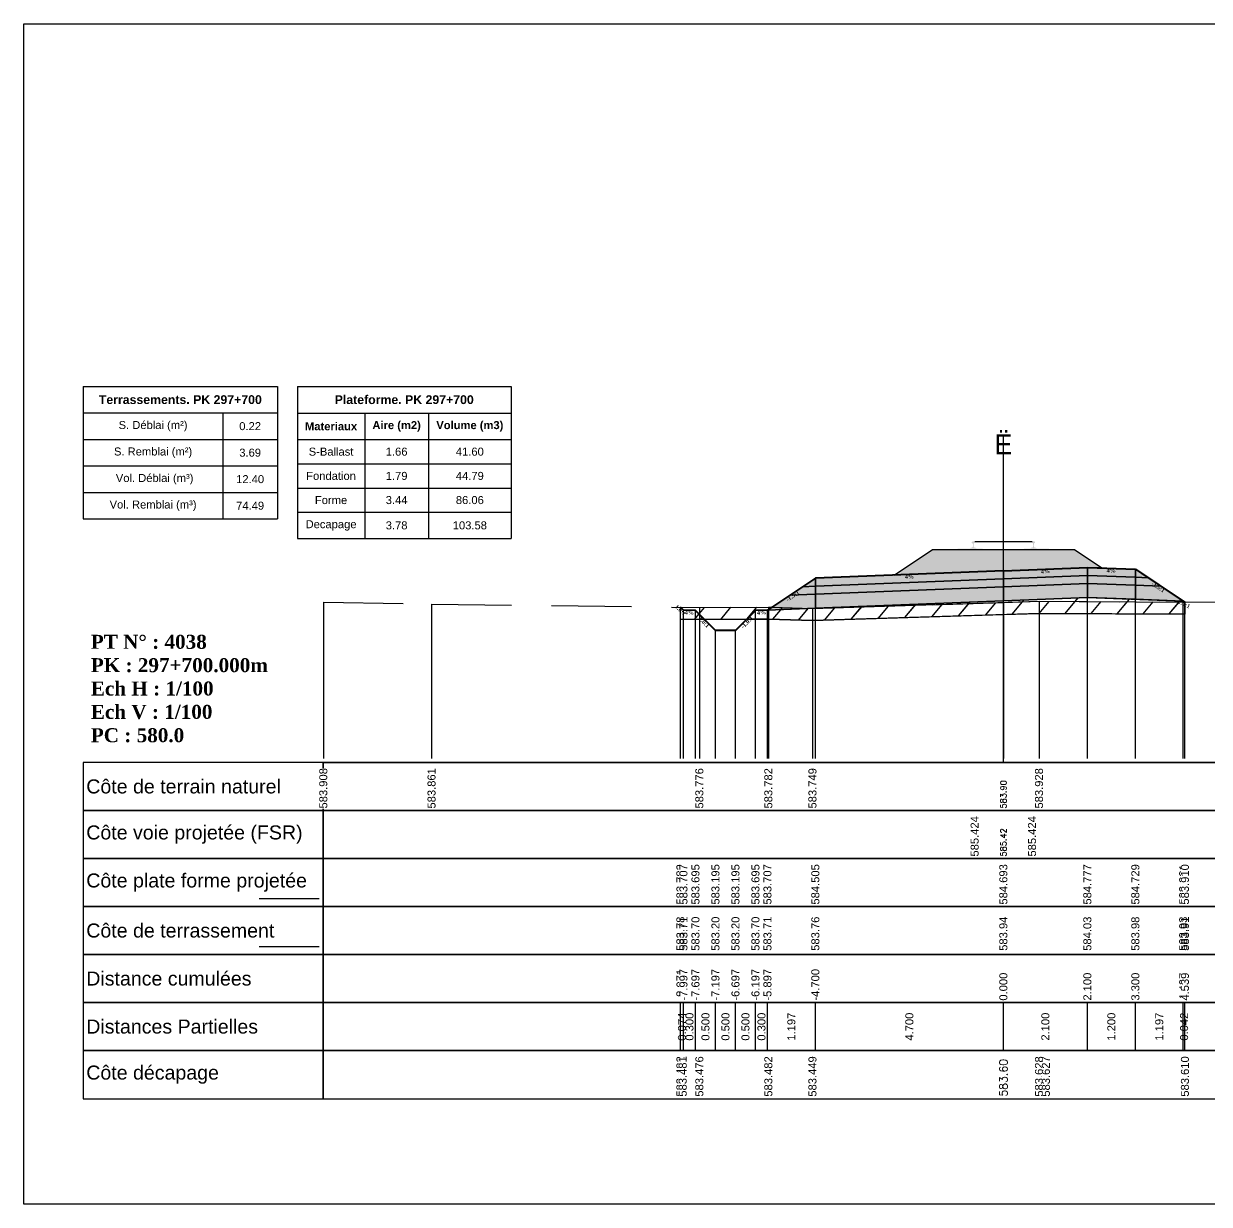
# Model space of a CAD drawing. Header units: millimetres. Extents: x 2762 to 3076, y 916 to 3305.
# Drawn here: x 3026.54 to 3056.18, y 3107.65 to 3137.15 of the extents above; entities that cross this region are included whole.
import ezdxf

# ---------------------------------------------------------------- set-up
doc = ezdxf.new("R2010")
doc.units = ezdxf.units.MM
doc.header["$LTSCALE"] = 2
doc.linetypes.add('CACHE', pattern=[9.525, 6.35, -3.175])
doc.linetypes.add('DASHED', pattern=[0.75, 0.5, -0.25])
for name, color, linetype in [('C-ANNO-TABL', 1, 'Continuous'), ('C-ANNO-TABL-TEXT', 150, 'Continuous'), ('C-ANNO-TABL-TITL', 150, 'Continuous'), ('C-ANNO-TABL-TTBL', 5, 'Continuous'), ('C-ROAD-CORR', 5, 'Continuous'), ('C-ROAD-SCTN', 7, 'Continuous')]:
    doc.layers.add(name, color=color, linetype=linetype)
doc.styles.add('ARIAL', font='arial.ttf')
doc.styles.add('C3D_Etiquette', font='romans.shx')
doc.styles.add('C3D_Profil_Travers', font='romans.shx')
doc.styles.get("Standard").update_dxf_attribs({"font": 'arial.ttf'})

msp = doc.modelspace()

# ---------------------------------------------------------------- hatches: boundary and pattern name
at = {"linetype": 'Continuous', "lineweight": -3}
msp.add_hatch(color=254, dxfattribs=at).paths.add_polyline_path([(3049.812, 3123.825), (3049.812, 3124.01), (3049.927, 3124.031), (3050.275, 3124.031), (3050.275, 3124.036), (3050.201, 3124.036), (3050.201, 3124.046), (3050.202, 3124.047), (3050.204, 3124.048), (3050.205, 3124.048), (3050.225, 3124.05), (3050.228, 3124.05), (3050.231, 3124.051), (3050.259, 3124.062), (3050.262, 3124.063), (3050.263, 3124.064), (3050.264, 3124.066), (3050.265, 3124.07), (3050.266, 3124.077), (3050.267, 3124.086), (3050.268, 3124.096), (3050.268, 3124.12), (3050.267, 3124.136), (3050.267, 3124.142), (3050.266, 3124.149), (3050.265, 3124.153), (3050.265, 3124.155), (3050.264, 3124.158), (3050.263, 3124.16), (3050.262, 3124.161), (3050.261, 3124.163), (3050.26, 3124.163), (3050.244, 3124.169), (3050.242, 3124.171), (3050.241, 3124.172), (3050.24, 3124.173), (3050.24, 3124.176), (3050.24, 3124.194), (3050.241, 3124.198), (3050.242, 3124.2), (3050.244, 3124.203), (3050.246, 3124.204), (3050.249, 3124.206), (3050.25, 3124.206), (3050.254, 3124.207), (3050.258, 3124.207), (3050.261, 3124.208), (3050.265, 3124.208), (3050.27, 3124.208), (3050.273, 3124.208), (3050.276, 3124.208), (3050.28, 3124.208), (3050.283, 3124.208), (3050.287, 3124.208), (3050.292, 3124.208), (3050.295, 3124.207), (3050.299, 3124.207), (3050.303, 3124.206), (3050.304, 3124.206), (3050.306, 3124.204), (3050.309, 3124.203), (3050.311, 3124.2), (3050.312, 3124.198), (3050.312, 3124.194), (3050.312, 3124.176), (3050.312, 3124.173), (3050.312, 3124.172), (3050.311, 3124.171), (3050.309, 3124.169), (3050.293, 3124.163), (3050.292, 3124.163), (3050.29, 3124.161), (3050.289, 3124.16), (3050.289, 3124.158), (3050.288, 3124.155), (3050.287, 3124.153), (3050.287, 3124.149), (3050.286, 3124.142), (3050.285, 3124.136), (3050.285, 3124.12), (3050.285, 3124.096), (3050.286, 3124.086), (3050.287, 3124.077), (3050.288, 3124.07), (3050.289, 3124.066), (3050.29, 3124.064), (3050.291, 3124.063), (3050.293, 3124.062), (3050.322, 3124.051), (3050.325, 3124.05), (3050.328, 3124.05), (3050.348, 3124.048), (3050.349, 3124.048), (3050.35, 3124.047), (3050.351, 3124.046), (3050.351, 3124.036), (3050.277, 3124.036), (3050.277, 3124.031), (3050.481, 3124.031), (3050.613, 3124), (3051.447, 3124), (3051.578, 3124.031), (3051.782, 3124.031), (3051.782, 3124.036), (3051.708, 3124.036), (3051.708, 3124.046), (3051.709, 3124.047), (3051.711, 3124.048), (3051.712, 3124.048), (3051.732, 3124.05), (3051.735, 3124.05), (3051.738, 3124.051), (3051.766, 3124.062), (3051.769, 3124.063), (3051.77, 3124.064), (3051.771, 3124.066), (3051.772, 3124.07), (3051.773, 3124.077), (3051.774, 3124.086), (3051.775, 3124.096), (3051.775, 3124.12), (3051.774, 3124.136), (3051.774, 3124.142), (3051.773, 3124.149), (3051.772, 3124.153), (3051.772, 3124.155), (3051.771, 3124.158), (3051.77, 3124.16), (3051.769, 3124.161), (3051.768, 3124.163), (3051.767, 3124.163), (3051.751, 3124.169), (3051.749, 3124.171), (3051.748, 3124.172), (3051.747, 3124.173), (3051.747, 3124.176), (3051.747, 3124.194), (3051.748, 3124.198), (3051.749, 3124.2), (3051.751, 3124.203), (3051.753, 3124.204), (3051.756, 3124.206), (3051.757, 3124.206), (3051.761, 3124.207), (3051.765, 3124.207), (3051.768, 3124.208), (3051.772, 3124.208), (3051.777, 3124.208), (3051.78, 3124.208), (3051.783, 3124.208), (3051.787, 3124.208), (3051.79, 3124.208), (3051.794, 3124.208), (3051.799, 3124.208), (3051.802, 3124.207), (3051.806, 3124.207), (3051.81, 3124.206), (3051.811, 3124.206), (3051.813, 3124.204), (3051.816, 3124.203), (3051.818, 3124.2), (3051.819, 3124.198), (3051.819, 3124.194), (3051.819, 3124.176), (3051.819, 3124.173), (3051.819, 3124.172), (3051.818, 3124.171), (3051.816, 3124.169), (3051.8, 3124.163), (3051.799, 3124.163), (3051.797, 3124.161), (3051.796, 3124.16), (3051.796, 3124.158), (3051.795, 3124.155), (3051.794, 3124.153), (3051.794, 3124.149), (3051.793, 3124.142), (3051.792, 3124.136), (3051.792, 3124.12), (3051.792, 3124.096), (3051.793, 3124.086), (3051.794, 3124.077), (3051.795, 3124.07), (3051.796, 3124.066), (3051.797, 3124.064), (3051.798, 3124.063), (3051.8, 3124.062), (3051.829, 3124.051), (3051.832, 3124.05), (3051.835, 3124.05), (3051.855, 3124.048), (3051.856, 3124.048), (3051.857, 3124.047), (3051.858, 3124.046), (3051.858, 3124.036), (3051.784, 3124.036), (3051.784, 3124.031), (3052.132, 3124.031), (3052.247, 3124.01), (3052.247, 3123.825)])
h = msp.add_hatch(dxfattribs=at)
h.set_pattern_fill('GRAVEL', color=252, scale=0.009, style=0)
h.set_pattern_definition([(228.0128, (3048.461781, 3123.596353), (-1.8288, -2.0574), [0.030755, -3.0447435]), (184.96974, (3048.441207, 3123.573493), (2.743199999, 0.228600013), [0.0527764, -5.2248644]), (132.51045, (3048.388629, 3123.568921), (2.286, -2.5146), [0.0372133, -3.684125]), (267.2737, (3048.299475, 3123.511771), (0.2286, 4.572), [0.0480604, -4.7579794]), (292.83365, (3048.297189, 3123.463765), (-1.143, 2.7432), [0.047127, -4.6655827]), (357.2737, (3048.315477, 3123.420331), (-4.572, 0.2286), [0.0480604, -4.7579794]), (37.69424, (3048.363483, 3123.418045), (-2.9718, -2.286), [0.0635574, -6.2921804]), (72.25533, (3048.413775, 3123.456907), (1.6002, 5.0292), [0.0600048, -5.940473]), (121.42957, (3048.432063, 3123.514057), (-1.8288, 2.9718), [0.048223, -4.774099]), (175.23636, (3048.406917, 3123.555205), (2.5146, -0.2286), [0.055054, -2.697654]), (222.39744, (3048.352053, 3123.559777), (-2.7432, -2.5146), [0.071197, -7.0485095]), (138.81407, (3048.52579, 3123.509485), (-1.6002, 1.3716), [0.0243004, -2.405751]), (171.46923, (3048.507501, 3123.525487), (2.9718, -0.4572), [0.0462314, -4.5769175]), (225, (3048.46178, 3123.53235), (-3e-17, -0.2286), [0.032329, -0.29096]), (203.1986, (3048.44578, 3123.559777), (1.143, 0.4572), [0.01741, -1.723556]), (291.8014, (3048.429777, 3123.55292), (-0.2286, 0.6858), [0.024621, -1.206428]), (30.9638, (3048.43892, 3123.53006), (0.6858, 0.4572), [0.039989, -1.292967]), (161.565, (3048.47321, 3123.55063), (0.4572, -0.2286), [0.028916, -0.693981]), (16.38954, (3048.297189, 3123.552919), (2.286, 0.6858), [0.040508, -4.0102944]), (70.34618, (3048.336051, 3123.56435), (-0.9144, -2.5146), [0.033984, -3.3643994]), (293.1986, (3048.47321, 3123.596353), (-0.4572, 1.143), [0.034819, -1.7061465]), (343.61046, (3048.486927, 3123.564349), (-2.286, 0.6858), [0.040508, -4.0102944]), (339.44395, (3048.29719, 3123.411187), (-1.143, 0.4572), [0.039063, -1.914096]), (294.77514, (3048.333765, 3123.397471), (-1.143, 2.5146), [0.0327305, -3.2403234]), (66.8014, (3048.475497, 3123.367753), (0.4572, 1.143), [0.034819, -1.7061465]), (17.35402, (3048.489213, 3123.399757), (-2.9718, -0.9144), [0.0383204, -3.793714]), (69.44395, (3048.363483, 3123.367753), (-0.4572, -1.143), [0.0195316, -1.933628]), (101.3099, (3048.46178, 3123.367753), (-0.2286, 0.9144), [0.011656, -1.1539795]), (165.9638, (3048.459495, 3123.379183), (0.6858, -0.2286), [0.047127, -0.895415]), (186.009, (3048.413775, 3123.390613), (2.286, 0.2286), [0.043674, -4.323723]), (303.69, (3048.43892, 3123.509485), (-0.2286, 0.4572), [0.032969, -0.79126]), (353.15723, (3048.457209, 3123.482053), (3.8862, -0.4572), [0.05756, -5.698441]), (60.9454, (3048.51436, 3123.475195), (-0.9144, -1.6002), [0.023536, -2.330045]), (90, (3048.5258, 3123.49577), (-0.2286, 0.2286), [0.013716, -0.214884]), (120.25644, (3048.409203, 3123.397471), (0.9144, -1.6002), [0.031758, -3.1440547]), (48.0128, (3048.393201, 3123.424903), (1.8288, 2.0574), [0.06151, -3.0139886]), (0, (3048.43435, 3123.47062), (0.2286, 0.2286), [0.059436, -0.169164]), (325.30485, (3048.493785, 3123.470623), (2.286, -1.6002), [0.036145, -3.5783385]), (254.0546, (3048.523503, 3123.45005), (-0.2286, -0.9144), [0.033285, -1.6309485]), (207.64598, (3048.514359, 3123.418045), (-4.3434, -2.286), [0.054193, -5.365122]), (175.42608, (3048.466353, 3123.392899), (-2.9718, 0.2286), [0.0573327, -5.675926])])
h.paths.add_polyline_path([(3048.297, 3123.368), (3049.255, 3124.006), (3052.805, 3124.006), (3053.494, 3123.546), (3053.13, 3123.561)])
h = msp.add_hatch(color=11, dxfattribs=at)
h.paths.add_polyline_path([(3054.33, 3123.313), (3054.33, 3123.513), (3054.649, 3123.3)])
h.paths.add_polyline_path([(3053.13, 3123.361), (3053.13, 3123.561), (3054.33, 3123.513), (3054.33, 3123.313)])
h.paths.add_polyline_path([(3051.03, 3123.277), (3051.03, 3123.477), (3053.13, 3123.561), (3053.13, 3123.361)])
h.paths.add_polyline_path([(3046.33, 3123.089), (3046.33, 3123.289), (3051.03, 3123.477), (3051.03, 3123.277)])
h.paths.add_polyline_path([(3046.01, 3123.076), (3046.33, 3123.289), (3046.33, 3123.089)])
h = msp.add_hatch(color=83, dxfattribs=at)
h.paths.add_polyline_path([(3054.33, 3122.763), (3054.33, 3123.113), (3054.968, 3123.088), (3055.526, 3122.715)])
h.paths.add_polyline_path([(3053.13, 3122.811), (3053.13, 3123.161), (3054.33, 3123.113), (3054.33, 3122.763)])
h.paths.add_polyline_path([(3051.03, 3122.727), (3051.03, 3123.077), (3053.13, 3123.161), (3053.13, 3122.811)])
h.paths.add_polyline_path([(3046.33, 3122.539), (3046.33, 3122.889), (3051.03, 3123.077), (3051.03, 3122.727)])
h.paths.add_polyline_path([(3045.133, 3122.491), (3045.691, 3122.864), (3046.33, 3122.889), (3046.33, 3122.539)])
h = msp.add_hatch(color=30, dxfattribs=at)
h.paths.add_polyline_path([(3054.33, 3123.113), (3054.33, 3123.313), (3054.649, 3123.3), (3054.968, 3123.088)])
h.paths.add_polyline_path([(3053.13, 3123.161), (3053.13, 3123.361), (3054.33, 3123.313), (3054.33, 3123.113)])
h.paths.add_polyline_path([(3051.03, 3123.077), (3051.03, 3123.277), (3053.13, 3123.361), (3053.13, 3123.161)])
h.paths.add_polyline_path([(3046.33, 3122.889), (3046.33, 3123.089), (3051.03, 3123.277), (3051.03, 3123.077)])
h.paths.add_polyline_path([(3045.691, 3122.864), (3046.01, 3123.076), (3046.33, 3123.089), (3046.33, 3122.889)])
h = msp.add_hatch(dxfattribs=at)
h.set_pattern_fill('_U', color=3, angle=50, style=0, pattern_type=0)
h.set_pattern_definition([(50, (3044.6174, 3122.2637), (-0.76604, 0.64279), [])])
h.paths.add_polyline_path([(3044.617, 3122.264), (3044.833, 3122.479), (3053.13, 3122.811), (3055.526, 3122.715), (3055.569, 3122.694), (3055.569, 3122.394), (3051.921, 3122.412), (3046.258, 3122.233), (3045.155, 3122.266)])
h.paths.add_polyline_path([(3042.958, 3122.266), (3042.958, 3122.566), (3043.033, 3122.491), (3043.333, 3122.479), (3043.552, 3122.26), (3043.43, 3122.259)])
h = msp.add_hatch(dxfattribs=at)
h.set_pattern_fill('_U', color=150, scale=0.5, angle=50, style=0, pattern_type=0)
h.set_pattern_definition([(50, (3044.61736, 3122.2637), (-0.383022, 0.321394), [])])
h.paths.add_polyline_path([(3044.617, 3122.264), (3044.833, 3122.479), (3045.133, 3122.491), (3045.241, 3122.563), (3046.258, 3122.533), (3051.921, 3122.712), (3055.569, 3122.694), (3055.569, 3122.394), (3051.921, 3122.412), (3046.258, 3122.233), (3045.155, 3122.266)])
h.paths.add_polyline_path([(3042.958, 3122.566), (3043.43, 3122.559), (3045.155, 3122.566), (3045.241, 3122.563), (3045.133, 3122.491), (3044.833, 3122.479), (3044.617, 3122.264), (3043.552, 3122.26), (3043.333, 3122.479), (3043.033, 3122.491)])
h.paths.add_polyline_path([(3042.958, 3122.266), (3042.958, 3122.566), (3043.033, 3122.491), (3043.333, 3122.479), (3043.552, 3122.26), (3043.43, 3122.259)])

# ---------------------------------------------------------------- linework, layer by layer
at = {"color": 7, "linetype": 'Continuous', "lineweight": -3}
for p, q in [((3051.03, 3118.684), (3051.03, 3126.884)), ((3034.029, 3118.684), (3068.031, 3118.684)), ((3042.958, 3111.484), (3042.958, 3112.684)), ((3043.033, 3111.484), (3043.033, 3112.684)), ((3043.033, 3111.484), (3043.033, 3112.684)), ((3043.333, 3111.484), (3043.333, 3112.684)), ((3043.333, 3111.484), (3043.333, 3112.684)), ((3043.833, 3111.484), (3043.833, 3112.684)), ((3043.833, 3111.484), (3043.833, 3112.684)), ((3044.333, 3111.484), (3044.333, 3112.684)), ((3044.333, 3111.484), (3044.333, 3112.684)), ((3044.833, 3111.484), (3044.833, 3112.684)), ((3044.833, 3111.484), (3044.833, 3112.684)), ((3045.133, 3111.484), (3045.133, 3112.684)), ((3045.133, 3111.484), (3045.133, 3112.684)), ((3046.33, 3111.484), (3046.33, 3112.684)), ((3046.33, 3111.484), (3046.33, 3112.684)), ((3051.03, 3111.484), (3051.03, 3112.684)), ((3051.03, 3111.484), (3051.03, 3112.684)), ((3053.13, 3111.484), (3053.13, 3112.684)), ((3053.13, 3111.484), (3053.13, 3112.684)), ((3054.33, 3111.484), (3054.33, 3112.684)), ((3054.33, 3111.484), (3054.33, 3112.684)), ((3055.526, 3111.484), (3055.526, 3112.684)), ((3055.526, 3111.484), (3055.526, 3112.684)), ((3055.569, 3111.484), (3055.569, 3112.684))]:
    msp.add_line(p, q, dxfattribs=at)
at = {"color": 251, "linetype": 'Continuous', "lineweight": -3}
for p, q in [((3048.297, 3123.368), (3049.255, 3124.006)), ((3049.255, 3124.006), (3052.805, 3124.006)), ((3052.805, 3124.006), (3053.494, 3123.546)), ((3046.33, 3123.289), (3051.03, 3123.477)), ((3053.13, 3123.561), (3048.297, 3123.368)), ((3051.03, 3123.477), (3053.13, 3123.561)), ((3051.03, 3123.277), (3051.03, 3123.477)), ((3051.03, 3123.477), (3051.03, 3123.277)), ((3053.494, 3123.546), (3053.13, 3123.561)), ((3053.13, 3123.361), (3053.13, 3123.561)), ((3053.13, 3123.561), (3054.33, 3123.513)), ((3053.13, 3123.561), (3053.13, 3123.361)), ((3054.33, 3123.313), (3054.33, 3123.513)), ((3054.33, 3123.513), (3054.649, 3123.3)), ((3054.33, 3123.513), (3054.33, 3123.313)), ((3046.01, 3123.076), (3046.33, 3123.289)), ((3046.33, 3123.089), (3046.33, 3123.289)), ((3046.33, 3123.289), (3046.33, 3123.089)), ((3051.03, 3123.277), (3046.33, 3123.089)), ((3053.13, 3123.361), (3051.03, 3123.277)), ((3054.33, 3123.313), (3053.13, 3123.361)), ((3054.649, 3123.3), (3054.33, 3123.313)), ((3046.33, 3123.089), (3046.01, 3123.076))]:
    msp.add_line(p, q, dxfattribs=at)
at = {"color": 53, "linetype": 'Continuous', "lineweight": -3}
for p, q in [((3046.33, 3123.089), (3051.03, 3123.277)), ((3051.03, 3123.277), (3053.13, 3123.361)), ((3051.03, 3123.077), (3051.03, 3123.277)), ((3051.03, 3123.277), (3051.03, 3123.077)), ((3053.13, 3123.161), (3051.03, 3123.077)), ((3051.03, 3123.077), (3053.13, 3123.161)), ((3053.13, 3123.161), (3053.13, 3123.361)), ((3053.13, 3123.361), (3054.33, 3123.313)), ((3053.13, 3123.361), (3053.13, 3123.161)), ((3054.33, 3123.113), (3053.13, 3123.161)), ((3053.13, 3122.811), (3053.13, 3123.161)), ((3053.13, 3123.161), (3054.33, 3123.113)), ((3053.13, 3123.161), (3053.13, 3122.811)), ((3054.33, 3123.113), (3054.33, 3123.313)), ((3054.33, 3123.313), (3054.649, 3123.3)), ((3054.33, 3123.313), (3054.33, 3123.113)), ((3054.649, 3123.3), (3054.968, 3123.088)), ((3045.133, 3122.491), (3045.691, 3122.864)), ((3045.691, 3122.864), (3046.01, 3123.076)), ((3046.33, 3122.889), (3045.691, 3122.864)), ((3045.691, 3122.864), (3046.33, 3122.889)), ((3046.01, 3123.076), (3046.33, 3123.089)), ((3046.33, 3122.889), (3046.33, 3123.089)), ((3046.33, 3123.089), (3046.33, 3122.889)), ((3051.03, 3123.077), (3046.33, 3122.889)), ((3046.33, 3122.889), (3051.03, 3123.077)), ((3046.33, 3122.539), (3046.33, 3122.889)), ((3046.33, 3122.889), (3046.33, 3122.539)), ((3051.03, 3122.727), (3051.03, 3123.077)), ((3051.03, 3123.077), (3051.03, 3122.727)), ((3054.968, 3123.088), (3054.33, 3123.113)), ((3054.33, 3122.763), (3054.33, 3123.113)), ((3054.33, 3123.113), (3054.968, 3123.088)), ((3054.33, 3123.113), (3054.33, 3122.763)), ((3054.968, 3123.088), (3055.526, 3122.715)), ((3051.03, 3122.727), (3046.33, 3122.539)), ((3053.13, 3122.811), (3051.03, 3122.727)), ((3054.33, 3122.763), (3053.13, 3122.811)), ((3055.526, 3122.715), (3054.33, 3122.763)), ((3046.33, 3122.539), (3045.133, 3122.491))]:
    msp.add_line(p, q, dxfattribs=at)
at = {"color": 105, "linetype": 'DASHED', "lineweight": -3, "ltscale": 2}
for p, q in [((3034.03, 3122.692), (3036.736, 3122.645)), ((3036.736, 3122.645), (3043.43, 3122.559)), ((3043.43, 3122.559), (3045.155, 3122.566)), ((3045.155, 3122.566), (3046.258, 3122.533)), ((3046.258, 3122.533), (3051.03, 3122.684)), ((3051.03, 3122.684), (3051.921, 3122.712)), ((3051.921, 3122.712), (3068.03, 3122.632))]:
    msp.add_line(p, q, dxfattribs=at)
at = {"color": 98, "linetype": 'CACHE', "lineweight": -3}
for p, q in [((3034.03, 3122.692), (3034.03, 3118.784)), ((3036.736, 3122.645), (3036.736, 3118.784)), ((3045.155, 3122.566), (3045.155, 3118.784)), ((3051.03, 3122.684), (3051.03, 3118.784)), ((3051.921, 3122.712), (3051.921, 3118.784)), ((3043.43, 3122.559), (3043.43, 3118.784)), ((3046.258, 3122.533), (3046.258, 3118.784))]:
    msp.add_line(p, q, dxfattribs=at)
at = {"color": 253, "linetype": 'Continuous', "lineweight": -3}
for p, q in [((3042.958, 3122.566), (3043.43, 3122.559)), ((3043.033, 3122.491), (3042.958, 3122.566)), ((3042.958, 3122.266), (3042.958, 3122.566)), ((3042.958, 3122.566), (3043.033, 3122.491)), ((3042.958, 3122.266), (3042.958, 3122.566)), ((3042.958, 3122.566), (3043.033, 3122.491)), ((3043.43, 3122.559), (3045.155, 3122.566)), ((3044.833, 3122.479), (3053.13, 3122.811)), ((3045.133, 3122.491), (3045.241, 3122.563)), ((3045.241, 3122.563), (3045.133, 3122.491)), ((3045.155, 3122.566), (3045.241, 3122.563)), ((3045.241, 3122.563), (3046.258, 3122.533)), ((3046.258, 3122.533), (3051.921, 3122.712)), ((3051.921, 3122.712), (3055.569, 3122.694)), ((3053.13, 3122.811), (3055.526, 3122.715)), ((3055.526, 3122.715), (3055.569, 3122.694)), ((3055.569, 3122.694), (3055.569, 3122.394)), ((3055.569, 3122.694), (3055.569, 3122.394)), ((3043.43, 3122.259), (3042.958, 3122.266)), ((3043.43, 3122.259), (3042.958, 3122.266)), ((3043.333, 3122.479), (3043.033, 3122.491)), ((3043.033, 3122.491), (3043.333, 3122.479)), ((3043.033, 3122.491), (3043.333, 3122.479)), ((3043.552, 3122.26), (3043.333, 3122.479)), ((3043.333, 3122.479), (3043.552, 3122.26)), ((3043.333, 3122.479), (3043.552, 3122.26)), ((3044.617, 3122.264), (3043.552, 3122.26)), ((3043.552, 3122.26), (3044.617, 3122.264)), ((3044.617, 3122.264), (3044.333, 3121.979)), ((3044.617, 3122.264), (3044.833, 3122.479)), ((3044.833, 3122.479), (3044.617, 3122.264)), ((3044.617, 3122.264), (3044.833, 3122.479)), ((3045.155, 3122.266), (3044.617, 3122.264)), ((3045.155, 3122.266), (3044.617, 3122.264)), ((3044.833, 3122.479), (3045.133, 3122.491)), ((3045.133, 3122.491), (3044.833, 3122.479)), ((3046.258, 3122.233), (3045.155, 3122.266)), ((3046.258, 3122.233), (3045.155, 3122.266)), ((3051.921, 3122.412), (3046.258, 3122.233)), ((3051.921, 3122.412), (3046.258, 3122.233)), ((3055.569, 3122.394), (3051.921, 3122.412)), ((3055.569, 3122.394), (3051.921, 3122.412)), ((3043.552, 3122.26), (3043.43, 3122.259)), ((3043.552, 3122.26), (3043.43, 3122.259)), ((3043.833, 3121.979), (3043.552, 3122.26)), ((3044.333, 3121.979), (3043.833, 3121.979))]:
    msp.add_line(p, q, dxfattribs=at)
at = {"color": 8, "linetype": 'CACHE', "lineweight": -3}
for p, q in [((3042.958, 3118.784), (3042.958, 3122.566)), ((3051.03, 3118.784), (3051.03, 3122.727)), ((3051.03, 3118.784), (3051.03, 3122.727)), ((3053.13, 3118.784), (3053.13, 3122.811)), ((3054.33, 3118.784), (3054.33, 3122.763)), ((3055.526, 3118.784), (3055.526, 3122.715)), ((3055.569, 3118.784), (3055.569, 3122.694)), ((3043.033, 3118.784), (3043.033, 3122.491)), ((3043.333, 3118.784), (3043.333, 3122.479)), ((3044.833, 3118.784), (3044.833, 3122.479)), ((3045.133, 3118.784), (3045.133, 3122.491)), ((3046.33, 3118.784), (3046.33, 3122.539)), ((3043.833, 3118.784), (3043.833, 3121.979)), ((3044.333, 3118.784), (3044.333, 3121.979))]:
    msp.add_line(p, q, dxfattribs=at)
at = {"color": 6, "linetype": 'Continuous', "lineweight": -3}
for p, q in [((3042.958, 3122.266), (3043.014, 3122.265)), ((3043.014, 3122.265), (3043.43, 3122.259)), ((3043.43, 3122.259), (3045.155, 3122.266)), ((3045.155, 3122.266), (3046.258, 3122.233)), ((3046.258, 3122.233), (3051.03, 3122.384)), ((3051.03, 3122.384), (3051.921, 3122.412)), ((3051.921, 3122.412), (3052.094, 3122.411)), ((3052.094, 3122.411), (3055.569, 3122.394))]:
    msp.add_line(p, q, dxfattribs=at)
at = {"color": 154, "linetype": 'Continuous', "lineweight": -3}
msp.add_line((3032.429, 3115.284), (3033.929, 3115.284), dxfattribs=at)
at = {"color": 1, "linetype": 'Continuous', "lineweight": -3}
msp.add_line((3032.429, 3114.084), (3033.929, 3114.084), dxfattribs=at)
at = {"color": 7, "linetype": 'Continuous', "lineweight": -3}
for points in [[(3034.029, 3117.484), (3034.029, 3118.684), (3028.029, 3118.684), (3028.029, 3117.484)], [(3034.029, 3117.484), (3068.031, 3117.484), (3068.031, 3118.684), (3034.029, 3118.684)], [(3034.029, 3116.284), (3034.029, 3117.484), (3028.029, 3117.484), (3028.029, 3116.284)], [(3034.029, 3116.284), (3068.031, 3116.284), (3068.031, 3117.484), (3034.029, 3117.484)], [(3034.029, 3115.084), (3034.029, 3116.284), (3028.029, 3116.284), (3028.029, 3115.084)], [(3034.029, 3115.084), (3068.031, 3115.084), (3068.031, 3116.284), (3034.029, 3116.284)], [(3034.029, 3113.884), (3034.029, 3115.084), (3028.029, 3115.084), (3028.029, 3113.884)], [(3034.029, 3113.884), (3068.031, 3113.884), (3068.031, 3115.084), (3034.029, 3115.084)], [(3034.029, 3112.684), (3034.029, 3113.884), (3028.029, 3113.884), (3028.029, 3112.684)], [(3034.029, 3112.684), (3068.031, 3112.684), (3068.031, 3113.884), (3034.029, 3113.884)], [(3034.029, 3111.484), (3034.029, 3112.684), (3028.029, 3112.684), (3028.029, 3111.484)], [(3034.029, 3111.484), (3068.031, 3111.484), (3068.031, 3112.684), (3034.029, 3112.684)], [(3034.029, 3110.284), (3034.029, 3111.484), (3028.029, 3111.484), (3028.029, 3110.284)], [(3034.029, 3110.284), (3068.031, 3110.284), (3068.031, 3111.484), (3034.029, 3111.484)]]:
    msp.add_3dface(points, dxfattribs=at)
at = {"layer": 'C-ANNO-TABL', "color": 7, "linetype": 'Continuous', "lineweight": -3}
for p, q in [((3028.029, 3127.419), (3031.519, 3127.419)), ((3031.519, 3127.419), (3032.882, 3127.419)), ((3031.519, 3127.419), (3031.519, 3126.757)), ((3033.382, 3127.416), (3035.064, 3127.416)), ((3035.064, 3127.416), (3036.66, 3127.416)), ((3035.064, 3127.416), (3035.064, 3126.754)), ((3036.66, 3127.416), (3038.723, 3127.416)), ((3036.66, 3127.416), (3036.66, 3126.754)), ((3028.029, 3126.757), (3031.519, 3126.757)), ((3031.519, 3126.757), (3032.882, 3126.757)), ((3031.519, 3126.757), (3031.519, 3126.095)), ((3033.382, 3126.754), (3035.064, 3126.754)), ((3035.064, 3126.754), (3036.66, 3126.754)), ((3035.064, 3126.754), (3035.064, 3126.147)), ((3036.66, 3126.754), (3038.723, 3126.754)), ((3036.66, 3126.754), (3036.66, 3126.147)), ((3033.382, 3126.147), (3035.064, 3126.147)), ((3035.064, 3126.147), (3036.66, 3126.147)), ((3035.064, 3126.147), (3035.064, 3125.543)), ((3036.66, 3126.147), (3038.723, 3126.147)), ((3036.66, 3126.147), (3036.66, 3125.543)), ((3028.029, 3126.095), (3031.519, 3126.095)), ((3031.519, 3126.095), (3032.882, 3126.095)), ((3031.519, 3126.095), (3031.519, 3125.432)), ((3033.382, 3125.543), (3035.064, 3125.543)), ((3035.064, 3125.543), (3036.66, 3125.543)), ((3035.064, 3125.543), (3035.064, 3124.939)), ((3036.66, 3125.543), (3038.723, 3125.543)), ((3036.66, 3125.543), (3036.66, 3124.939)), ((3028.029, 3125.432), (3031.519, 3125.432)), ((3031.519, 3125.432), (3032.882, 3125.432)), ((3031.519, 3125.432), (3031.519, 3124.77)), ((3033.382, 3124.939), (3035.064, 3124.939)), ((3035.064, 3124.939), (3036.66, 3124.939)), ((3035.064, 3124.939), (3035.064, 3124.28)), ((3036.66, 3124.939), (3038.723, 3124.939)), ((3036.66, 3124.939), (3036.66, 3124.28))]:
    msp.add_line(p, q, dxfattribs=at)
at = {"layer": 'C-ANNO-TABL-TTBL', "color": 7, "linetype": 'Continuous', "lineweight": -3}
for p, q in [((3028.029, 3128.084), (3032.882, 3128.084)), ((3028.029, 3128.084), (3028.029, 3127.419)), ((3032.882, 3128.084), (3032.882, 3127.419)), ((3033.382, 3128.084), (3038.723, 3128.084)), ((3033.382, 3128.084), (3033.382, 3127.416)), ((3038.723, 3128.084), (3038.723, 3127.416)), ((3028.029, 3127.419), (3028.029, 3126.757)), ((3032.882, 3127.419), (3032.882, 3126.757)), ((3033.382, 3127.416), (3033.382, 3126.754)), ((3038.723, 3127.416), (3038.723, 3126.754)), ((3028.029, 3126.757), (3028.029, 3126.095)), ((3032.882, 3126.757), (3032.882, 3126.095)), ((3033.382, 3126.754), (3033.382, 3126.147)), ((3038.723, 3126.754), (3038.723, 3126.147)), ((3033.382, 3126.147), (3033.382, 3125.543)), ((3038.723, 3126.147), (3038.723, 3125.543)), ((3028.029, 3126.095), (3028.029, 3125.432)), ((3032.882, 3126.095), (3032.882, 3125.432)), ((3033.382, 3125.543), (3033.382, 3124.939)), ((3038.723, 3125.543), (3038.723, 3124.939)), ((3028.029, 3125.432), (3028.029, 3124.77)), ((3032.882, 3125.432), (3032.882, 3124.77)), ((3033.382, 3124.939), (3033.382, 3124.28)), ((3038.723, 3124.939), (3038.723, 3124.28)), ((3028.029, 3124.77), (3031.519, 3124.77)), ((3031.519, 3124.77), (3032.882, 3124.77)), ((3033.382, 3124.28), (3035.064, 3124.28)), ((3035.064, 3124.28), (3036.66, 3124.28)), ((3036.66, 3124.28), (3038.723, 3124.28))]:
    msp.add_line(p, q, dxfattribs=at)
at = {"layer": 'C-ROAD-CORR', "color": 1, "linetype": 'Continuous', "lineweight": 40}
for p, q in [((3051.03, 3123.477), (3046.33, 3123.289)), ((3051.03, 3123.477), (3053.13, 3123.561)), ((3053.13, 3123.561), (3054.33, 3123.513)), ((3054.33, 3123.513), (3055.526, 3122.715)), ((3046.33, 3123.289), (3045.133, 3122.491)), ((3043.033, 3122.491), (3042.958, 3122.566)), ((3055.526, 3122.715), (3055.569, 3122.694)), ((3043.333, 3122.479), (3043.033, 3122.491)), ((3043.833, 3121.979), (3043.333, 3122.479)), ((3044.833, 3122.479), (3044.333, 3121.979)), ((3045.133, 3122.491), (3044.833, 3122.479)), ((3044.333, 3121.979), (3043.833, 3121.979))]:
    msp.add_line(p, q, dxfattribs=at)
at = {"layer": 'C-ROAD-CORR', "color": 102, "linetype": 'Continuous', "lineweight": -3, "ltscale": 0.5}
for p, q in [((3051.03, 3122.727), (3046.33, 3122.539)), ((3051.03, 3122.727), (3053.13, 3122.811)), ((3053.13, 3122.811), (3054.33, 3122.763)), ((3054.33, 3122.763), (3055.526, 3122.715)), ((3046.33, 3122.539), (3045.133, 3122.491))]:
    msp.add_line(p, q, dxfattribs=at)
at = {"layer": 'C-ROAD-CORR', "color": 1, "linetype": 'Continuous', "lineweight": -3}
for p, q in [((3043.833, 3121.979), (3043.333, 3122.479)), ((3044.833, 3122.479), (3044.333, 3121.979))]:
    msp.add_line(p, q, dxfattribs=at)
at = {"layer": 'C-ROAD-SCTN', "color": 154, "linetype": 'Continuous', "lineweight": -3}
for p, q in [((3050.312, 3124.208), (3051.03, 3124.208)), ((3051.03, 3124.208), (3051.747, 3124.208)), ((3046.33, 3123.289), (3051.03, 3123.477)), ((3051.03, 3123.477), (3053.13, 3123.561)), ((3053.13, 3123.561), (3054.33, 3123.513)), ((3054.33, 3123.513), (3055.526, 3122.715)), ((3045.133, 3122.491), (3046.33, 3123.289)), ((3042.958, 3122.566), (3043.033, 3122.491)), ((3055.526, 3122.715), (3055.569, 3122.694)), ((3043.033, 3122.491), (3043.333, 3122.479)), ((3043.333, 3122.479), (3043.833, 3121.979)), ((3044.333, 3121.979), (3044.833, 3122.479)), ((3044.833, 3122.479), (3045.133, 3122.491)), ((3043.833, 3121.979), (3044.333, 3121.979))]:
    msp.add_line(p, q, dxfattribs=at)
at = {"layer": 'C-ROAD-SCTN', "color": 140, "linetype": 'Continuous', "lineweight": -3}
for p, q in [((3048.297, 3123.368), (3049.255, 3124.006)), ((3049.255, 3124.006), (3049.298, 3124.006)), ((3049.298, 3124.006), (3051.03, 3124.006)), ((3051.03, 3124.006), (3052.761, 3124.006)), ((3052.761, 3124.006), (3052.805, 3124.006)), ((3052.805, 3124.006), (3053.494, 3123.546))]:
    msp.add_line(p, q, dxfattribs=at)
at = {"layer": 'C-ROAD-SCTN', "color": 1, "linetype": 'Continuous', "lineweight": -3}
for p, q in [((3042.958, 3122.566), (3043.033, 3122.491)), ((3046.33, 3122.539), (3051.03, 3122.727)), ((3051.03, 3122.727), (3053.13, 3122.811)), ((3053.13, 3122.811), (3054.33, 3122.763)), ((3054.33, 3122.763), (3055.526, 3122.715)), ((3055.526, 3122.715), (3055.569, 3122.694)), ((3043.033, 3122.491), (3043.333, 3122.479)), ((3043.333, 3122.479), (3043.833, 3121.979)), ((3044.333, 3121.979), (3044.833, 3122.479)), ((3044.833, 3122.479), (3045.133, 3122.491)), ((3045.133, 3122.491), (3046.33, 3122.539)), ((3043.833, 3121.979), (3044.333, 3121.979))]:
    msp.add_line(p, q, dxfattribs=at)

# ---------------------------------------------------------------- texts
at = {"color": 7, "linetype": 'Continuous', "lineweight": -3}
for s, insert, char_height, attachment_point, style in [('{\\fWingdings|b0|i0|c2|p0;Ë}', (3051.03, 3126.384), 0.5, 8, 'C3D_Profil_Travers'), ('{\\fTimes New Roman|b1|i0|c0|p18;PT N° : 4038\\PPK : 297+700.000m\\PEch H : 1/100\\PEch V : 1/100\\PPC : 580.0}', (3028.218, 3119.184), 0.35, 7, 'C3D_Profil_Travers'), ('{\\fArial|b0|i0|c0|p34;Côte de terrain naturel}', (3028.104, 3118.084), 0.35, 4, 'C3D_Etiquette'), ('{\\fArial|b0|i0|c0|p34;Côte plate forme projetée}', (3028.104, 3115.684), 0.35, 4, 'C3D_Etiquette'), ('{\\fArial|b0|i0|c0|p34;Côte de terrassement}', (3028.104, 3114.484), 0.35, 4, 'C3D_Etiquette'), ('{\\fArial|b0|i0|c0|p34;Distance cumulées}', (3028.104, 3113.284), 0.35, 4, 'C3D_Etiquette'), ('{\\fArial|b0|i0|c0|p34;Distances Partielles}', (3028.104, 3112.084), 0.35, 4, 'C3D_Etiquette'), ('{\\fArial|b0|i0|c0|p34;Côte décapage}', (3028.104, 3110.884), 0.35, 4, 'C3D_Etiquette')]:
    msp.add_mtext(s, dxfattribs=dict(at, insert=insert, char_height=char_height, attachment_point=attachment_point, style=style))
at = {"color": 7, "linetype": 'Continuous', "lineweight": -3, "char_height": 0.1, "attachment_point": 2, "style": 'C3D_Etiquette'}
for s, insert, width, rotation in [('{\\fTimes New Roman|b1|i0|c0|p18;4%}', (3052.08, 3123.515), 0.37094, 2.2906), ('{\\fTimes New Roman|b1|i0|c0|p18;4%}', (3053.729, 3123.533), 0.42071, 357.7094), ('{\\fTimes New Roman|b1|i0|c0|p18;4%}', (3048.68, 3123.379), 0.42071, 2.2906), ('{\\fTimes New Roman|b1|i0|c0|p18;-1.5:1}', (3054.926, 3123.111), 0.34598, 326.3099), ('{\\fTimes New Roman|b1|i0|c0|p18;-1.5:1}', (3045.733, 3122.887), 0.34598, 33.6901), ('{\\fTimes New Roman|b1|i0|c0|p18;1.0:1}', (3042.993, 3122.526), 0.29001, 315), ('{\\fTimes New Roman|b1|i0|c0|p18;-2.0:1}', (3055.546, 3122.701), 0.34598, 333.4349), ('{\\fTimes New Roman|b1|i0|c0|p18;4%}', (3043.183, 3122.481), 0.37094, 357.7094), ('{\\fTimes New Roman|b1|i0|c0|p18;1.0:1}', (3043.58, 3122.226), 0.29001, 315), ('{\\fTimes New Roman|b1|i0|c0|p18;-1.0:1}', (3044.586, 3122.226), 0.34598, 45), ('{\\fTimes New Roman|b1|i0|c0|p18;4%}', (3044.983, 3122.481), 0.42071, 2.2906)]:
    msp.add_mtext(s, dxfattribs=dict(at, insert=insert, width=width, rotation=rotation))
at = {"color": 7, "linetype": 'Continuous', "lineweight": -3, "rotation": 90, "style": 'C3D_Profil_Travers'}
for s, insert, char_height, attachment_point in [('583.90', (3051.03, 3117.534), 0.15, 4), ('585.42', (3051.03, 3116.334), 0.15, 4), ('{\\fArial|b0|i0|c0|p34;583.78}', (3042.958, 3113.979), 0.2, 4), ('{\\fArial|b0|i0|c0|p34;583.71}', (3043.033, 3113.979), 0.2, 4), ('{\\fArial|b0|i0|c0|p34;583.70}', (3043.333, 3113.979), 0.2, 4), ('{\\fArial|b0|i0|c0|p34;583.20}', (3043.833, 3113.979), 0.2, 4), ('{\\fArial|b0|i0|c0|p34;583.20}', (3044.333, 3113.979), 0.2, 4), ('{\\fArial|b0|i0|c0|p34;583.70}', (3044.833, 3113.979), 0.2, 4), ('{\\fArial|b0|i0|c0|p34;583.71}', (3045.133, 3113.979), 0.2, 4), ('{\\fArial|b0|i0|c0|p34;583.76}', (3046.33, 3113.979), 0.2, 4), ('{\\fArial|b0|i0|c0|p34;583.94}', (3051.03, 3113.979), 0.2, 4), ('{\\fArial|b0|i0|c0|p34;584.03}', (3053.13, 3113.979), 0.2, 4), ('{\\fArial|b0|i0|c0|p34;583.98}', (3054.33, 3113.979), 0.2, 4), ('{\\fArial|b0|i0|c0|p34;583.93}', (3055.526, 3113.979), 0.2, 4), ('{\\fArial|b0|i0|c0|p34;583.91}', (3055.569, 3113.979), 0.2, 4), ('{\\fArial|b0|i0|c0|p34;0.074}', (3042.996, 3112.084), 0.2, 5), ('{\\fArial|b0|i0|c0|p34;0.300}', (3043.183, 3112.084), 0.2, 5), ('{\\fArial|b0|i0|c0|p34;0.500}', (3043.583, 3112.084), 0.2, 5), ('{\\fArial|b0|i0|c0|p34;0.500}', (3044.083, 3112.084), 0.2, 5), ('{\\fArial|b0|i0|c0|p34;0.500}', (3044.583, 3112.084), 0.2, 5), ('{\\fArial|b0|i0|c0|p34;0.300}', (3044.983, 3112.084), 0.2, 5), ('{\\fArial|b0|i0|c0|p34;1.197}', (3045.731, 3112.084), 0.2, 5), ('{\\fArial|b0|i0|c0|p34;4.700}', (3048.68, 3112.084), 0.2, 5), ('{\\fArial|b0|i0|c0|p34;2.100}', (3052.08, 3112.084), 0.2, 5), ('{\\fArial|b0|i0|c0|p34;1.200}', (3053.73, 3112.084), 0.2, 5), ('{\\fArial|b0|i0|c0|p34;1.197}', (3054.928, 3112.084), 0.2, 5), ('{\\fArial|b0|i0|c0|p34;0.042}', (3055.548, 3112.084), 0.2, 5), ('583.60', (3051.03, 3110.334), 0.2, 4)]:
    msp.add_mtext(s, dxfattribs=dict(at, insert=insert, char_height=char_height, attachment_point=attachment_point))
at = {"color": 7, "linetype": 'Continuous', "lineweight": -3, "insert": (3028.104, 3116.884), "char_height": 0.35, "attachment_point": 4}
msp.add_mtext('{\\fArial|b0|i0|c0|p34;Côte voie projetée (FSR)}', dxfattribs=at)
at = {"layer": 'C-ANNO-TABL-TEXT', "color": 7, "linetype": 'Continuous', "lineweight": -3, "char_height": 0.2, "attachment_point": 5, "style": 'ARIAL'}
for s, insert in [('{\\fArial|b0|i0|c0|p34;\\C7;0.22}', (3032.2, 3127.088)), ('{\\fArial|b0|i0|c0|p34;\\C7;3.69}', (3032.2, 3126.426)), ('{\\fArial|b0|i0|c0|p34;\\C7;S-Ballast}', (3034.223, 3126.451)), ('{\\fArial|b0|i0|c0|p34;\\C7;1.66}', (3035.862, 3126.451)), ('{\\C18;\\c0;41.60}', (3037.692, 3126.451)), ('{\\fArial|b0|i0|c0|p34;\\C7;12.40}', (3032.2, 3125.764)), ('{\\fArial|b0|i0|c0|p34;\\C7;Fondation}', (3034.223, 3125.845)), ('{\\fArial|b0|i0|c0|p34;\\C7;1.79}', (3035.862, 3125.845)), ('{\\C18;\\c0;44.79}', (3037.692, 3125.845)), ('{\\fArial|b0|i0|c0|p34;\\C7;Forme}', (3034.223, 3125.241)), ('{\\fArial|b0|i0|c0|p34;\\C7;3.44}', (3035.862, 3125.241)), ('{\\C18;\\c0;86.06}', (3037.692, 3125.241)), ('{\\fArial|b0|i0|c0|p34;\\C7;74.49}', (3032.2, 3125.101)), ('{\\fArial|b0|i0|c0|p34;\\C7;Decapage}', (3034.223, 3124.609)), ('{\\fArial|b0|i0|c0|p34;\\C7;3.78}', (3035.862, 3124.609)), ('{\\C18;\\c0;103.58}', (3037.692, 3124.609))]:
    msp.add_mtext(s, dxfattribs=dict(at, insert=insert))
at = {"layer": 'C-ANNO-TABL-TITL', "color": 7, "linetype": 'Continuous', "lineweight": -3, "attachment_point": 5, "style": 'ARIAL'}
for s, insert, char_height in [('{\\fArial|b1|i0|c0|p34;\\C7;Terrassements. PK 297+700}', (3030.455, 3127.751), 0.22), ('{\\fArial|b1|i0|c0|p34;\\C18;\\c0;Plateforme. PK 297+700}', (3036.052, 3127.75), 0.22), ('{\\fArial|b0|i0|c0|p34;\\C7;S. Déblai (m²) }', (3029.774, 3127.088), 0.2), ('{\\fArial|b1|i0|c0|p34;\\C7;Materiaux   }', (3034.223, 3127.085), 0.2), ('{\\fArial|b1|i0|c0|p34;\\C7;Aire (m2)}', (3035.862, 3127.085), 0.2), ('{\\fArial|b1|i0|c0|p34;\\C7;Volume (m3)}', (3037.692, 3127.085), 0.2), ('{\\fArial|b0|i0|c0|p34;\\C7;S. Remblai (m²) }', (3029.774, 3126.426), 0.2), ('{\\fArial|b0|i0|c0|p34;\\C7; Vol. Déblai (m³) }', (3029.774, 3125.764), 0.2), ('{\\fArial|b0|i0|c0|p34;\\C7;Vol. Remblai (m³)}', (3029.774, 3125.101), 0.2)]:
    msp.add_mtext(s, dxfattribs=dict(at, insert=insert, char_height=char_height))

# ---------------------------------------------------------------- next in the draw order: texts
at = {"color": 7, "linetype": 'Continuous', "lineweight": -3, "char_height": 0.2, "attachment_point": 4, "rotation": 90, "style": 'C3D_Profil_Travers', "bg_fill": 3, "box_fill_scale": 1.000375, "bg_fill_color": 256, "bg_fill_true_color": 13158600, "bg_fill_transparency": 0}
for s, insert, width in [('{\\fArial|b0|i0|c0|p34;583.908}', (3034.03, 3117.534), 0.99595), ('{\\fArial|b0|i0|c0|p34;583.861}', (3036.736, 3117.534), 0.95654), ('{\\fArial|b0|i0|c0|p34;583.776}', (3043.43, 3117.534), 0.99539), ('{\\fArial|b0|i0|c0|p34;583.782}', (3045.155, 3117.534), 0.99347), ('{\\fArial|b0|i0|c0|p34;583.749}', (3046.258, 3117.534), 0.99595), ('{\\fArial|b0|i0|c0|p34;583.928}', (3051.921, 3117.534), 0.99595), ('{\\fArial|b0|i0|c0|p34;585.424}', (3050.312, 3116.334), 0.99471), ('{\\fArial|b0|i0|c0|p34;585.424}', (3051.747, 3116.334), 0.99471), ('{\\fArial|b0|i0|c0|p34;583.782}', (3042.958, 3115.134), 0.99347), ('{\\fArial|b0|i0|c0|p34;583.195}', (3043.833, 3115.134), 0.99705), ('{\\fArial|b0|i0|c0|p34;583.195}', (3044.333, 3115.134), 0.99705), ('{\\fArial|b0|i0|c0|p34;583.695}', (3044.833, 3115.134), 0.99705), ('{\\fArial|b0|i0|c0|p34;584.505}', (3046.33, 3115.134), 0.99705), ('{\\fArial|b0|i0|c0|p34;584.693}', (3051.03, 3115.134), 0.99553), ('{\\fArial|b0|i0|c0|p34;584.777}', (3053.13, 3115.134), 0.99553), ('{\\fArial|b0|i0|c0|p34;584.729}', (3054.33, 3115.134), 0.99595), ('{\\fArial|b0|i0|c0|p34;583.931}', (3055.526, 3115.134), 0.95654), ('{\\fArial|b0|i0|c0|p34;\\C256;-8.071}', (3042.958, 3112.734), 0.73938), ('{\\fArial|b0|i0|c0|p34;\\C256;-7.197}', (3043.833, 3112.734), 0.77838), ('{\\fArial|b0|i0|c0|p34;\\C256;-6.697}', (3044.333, 3112.734), 0.77838), ('{\\fArial|b0|i0|c0|p34;\\C256;-6.197}', (3044.833, 3112.734), 0.77838), ('{\\fArial|b0|i0|c0|p34;\\C256;-4.700}', (3046.33, 3112.734), 0.77769), ('{\\fArial|b0|i0|c0|p34;\\C256;0.000}', (3051.03, 3112.734), 0.68096), ('{\\fArial|b0|i0|c0|p34;\\C256;2.100}', (3053.13, 3112.734), 0.6844), ('{\\fArial|b0|i0|c0|p34;\\C256;3.300}', (3054.33, 3112.734), 0.68082), ('{\\fArial|b0|i0|c0|p34;\\C256;4.497}', (3055.526, 3112.734), 0.68978), ('{\\fArial|b0|i0|c0|p34;583.482}', (3042.958, 3110.334), 0.99347), ('{\\fArial|b0|i0|c0|p34;583.476}', (3043.43, 3110.334), 0.99539), ('{\\fArial|b0|i0|c0|p34;583.482}', (3045.155, 3110.334), 0.99347), ('{\\fArial|b0|i0|c0|p34;583.449}', (3046.258, 3110.334), 0.99595), ('{\\fArial|b0|i0|c0|p34;583.628}', (3051.921, 3110.334), 0.99595), ('{\\fArial|b0|i0|c0|p34;583.610}', (3055.569, 3110.334), 0.99484)]:
    msp.add_mtext(s, dxfattribs=dict(at, insert=insert, width=width))

# ---------------------------------------------------------------- next in the draw order: texts
for s, insert, width in [('{\\fArial|b0|i0|c0|p34;583.707}', (3043.033, 3115.134), 0.99553), ('{\\fArial|b0|i0|c0|p34;583.707}', (3045.133, 3115.134), 0.99553), ('{\\fArial|b0|i0|c0|p34;583.910}', (3055.569, 3115.134), 0.99484), ('{\\fArial|b0|i0|c0|p34;\\C256;-7.997}', (3043.033, 3112.734), 0.77838), ('{\\fArial|b0|i0|c0|p34;\\C256;-5.897}', (3045.133, 3112.734), 0.77838), ('{\\fArial|b0|i0|c0|p34;\\C256;4.539}', (3055.569, 3112.734), 0.69019), ('{\\fArial|b0|i0|c0|p34;583.481}', (3043.014, 3110.334), 0.95654), ('{\\fArial|b0|i0|c0|p34;583.627}', (3052.094, 3110.334), 0.99553)]:
    msp.add_mtext(s, dxfattribs=dict(at, insert=insert, width=width))

# ---------------------------------------------------------------- next in the draw order: texts
for s, insert, width in [('{\\fArial|b0|i0|c0|p34;583.695}', (3043.333, 3115.134), 0.99705), ('{\\fArial|b0|i0|c0|p34;\\C256;-7.697}', (3043.333, 3112.734), 0.77838)]:
    msp.add_mtext(s, dxfattribs=dict(at, insert=insert, width=width))

# ---------------------------------------------------------------- next in the draw order: linework, layer by layer
msp.add_lwpolyline([(3026.54, 3137.145), (3075.54, 3137.145), (3075.54, 3107.645), (3026.54, 3107.645)], close=True)

doc.saveas('drawing.dxf')
